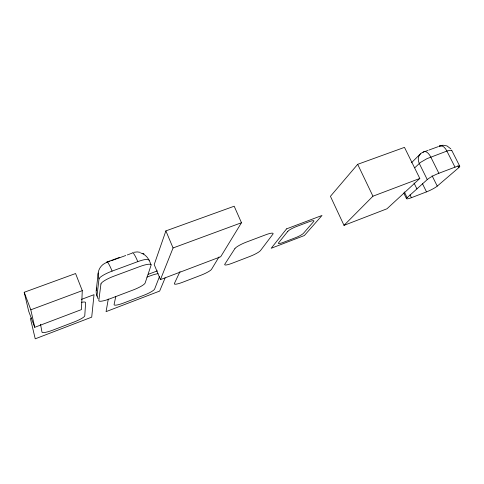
<?xml version="1.0" encoding="UTF-8"?>
<svg xmlns="http://www.w3.org/2000/svg" width="484" height="484" viewBox="0 0 484 484"><rect width="100%" height="100%" fill="white"/><g stroke="black" fill="none" stroke-linecap="round" stroke-linejoin="round"><path stroke-width="0.73" d="M82.28 290.642L81.445 309.591L34.739 327.311L28.719 311.339L24.2 292.282L75.571 273.533L82.28 290.642L30.813 309.808L34.739 327.311M451.735 150.445L451.639 150.76M96.255 290.394L98.198 272.964M97.544 296.619A12.409 2.353 -21.9 0 1 96.981 295.984L98.984 278.99A13.383 12.808 -1.7 0 1 106.746 262.437L109.941 261.269M108.301 299.015L106.075 311.635L159.647 291.078L165.141 277.907M115.755 296.632L114.079 304.581A11.205 1.954 -22.2 0 0 123.892 302.917L143.597 295.373A11.065 1.936 -22.5 0 0 154.608 289.093L159.484 276.564M165.891 230.892L154.208 264.573L160.434 279.619L220.698 256.75L241.474 222.731L234.189 206.22L165.891 230.892L173.066 247.965L160.434 279.619M180.024 271.542L174.367 283.539A10.103 1.742 -23 0 0 182.474 282.317L201.102 275.166A10.007 1.724 -23.2 0 0 211.556 269.292L219.01 256.956M357.682 164.324L330.433 196.316L344.009 225.362L386.97 208.786L419.822 178.469L404.479 147.366L357.682 164.324L372.94 196.202L344.009 225.362M411.412 162.805L420.421 153.864M414.782 167.767L420.414 162.467L426.936 158.673L447.591 150.808L451.608 150.173M404.34 191.936L407.147 197.69L427.257 179.582A9.632 1.537 -26 0 1 438.873 173.272L455.008 167.155A9.601 1.506 -26.1 0 1 458.868 167.573L457.864 165.582M407.147 197.69A9.039 1.373 -25.6 0 0 411.4 197.696L426.507 191.876A9.008 1.349 -25.8 0 0 437.246 186.122L458.868 167.573M372.94 196.202L419.822 178.469M146.912 277.114L150.385 275.807A11.822 2.22 -22.5 0 1 158.038 273.69M31.847 318.03L30.431 318.563L35.235 338.824L91.712 317.147L94.017 294.677L81.3 299.457M148.207 274.325L157.373 270.883M173.066 247.965L241.474 222.731M98.984 278.99A13.419 2.771 -21.8 0 1 112.088 271.119L137.783 261.632A13.219 2.735 -22.2 0 1 149.066 260.446A13.171 12.638 6 0 0 140.826 253.005M427.257 179.582L419.259 163.429A9.45 8.168 43.2 0 1 423.028 152.224L424.032 151.855M425.037 151.486L428.044 150.379M429.042 150.01L438.014 146.719M111.532 260.688L112.59 260.301M113.123 260.108L116.299 258.952M116.825 258.758L117.884 258.371M118.411 258.178L120.522 257.409M121.048 257.216L125.779 255.492M127.352 254.917L128.399 254.53M128.925 254.342L129.972 253.961M130.492 253.767L132.059 253.192A13.044 2.027 69.7 0 1 137.783 261.632M106.982 261.989L119.832 257.313M133.699 252.315L137.214 251.916L140.239 252.321M442.836 145.188L447.022 145.932L450.773 148.812M142.919 253.326L144.032 253.973M451.675 150.24L459.746 166.212M455.008 167.155L446.895 151.056A9.353 4.81 69.6 0 0 439.006 146.35A9.426 8.754 29.6 0 1 442.34 145.66M438.873 173.272L430.772 157.034A9.42 4.671 69.6 0 0 423.028 152.224M432.091 175.746L437.246 186.122M422.338 183.43L426.507 191.876M414.014 183.006L416.912 188.899M410.009 194.852L411.4 197.696M403.723 192.971L406.512 198.7M149.332 260.586L151.056 264.754M97.369 297.031L98.022 298.682M24.2 292.282L30.813 309.808M40.529 324.286L41.993 332.139A11.743 2.027 -21.4 0 0 53.24 329.985L74.022 322.023A11.574 2.009 -21.6 0 0 84.773 315.786L85.608 302.694A12.39 2.311 -21.5 0 0 81.566 302.3M439.006 146.35A9.39 8.053 43.6 0 1 442.14 145.884M106.746 262.437A13.171 1.652 69.7 0 1 112.088 271.119M96.981 295.984A12.36 11.888 -6 0 1 96.806 288.01M100.95 283.939L98.797 300.57A12.427 2.293 -22 0 0 109.904 298.797L133.058 290.019A12.251 2.263 -22.3 0 0 145.121 283.037L151.062 265.274A13.231 2.662 -22.3 0 0 139.803 266.557L114.091 276.104A13.437 2.698 -21.9 0 0 100.956 283.939M234.922 248.576L224.794 264.222A9.849 1.682 -23.6 0 0 232.03 263.296L249.944 256.423A9.771 1.664 -23.8 0 0 260.531 250.531L272.861 234.226A10.406 1.888 -24 0 0 265.758 234.77L246.362 242.097A10.497 1.918 -23.8 0 0 234.922 248.576M286.546 228.878L271.197 248.268L304.351 235.539L322.011 215.465L286.546 228.878M287.823 231.334L278.572 242.841A7.175 1.21 -24.2 0 0 283.315 242.387L295.458 237.729A7.139 1.198 -24.4 0 0 303.444 233.324L313.705 221.515A7.46 1.307 -24.6 0 0 309.076 221.763L296.25 226.621A7.496 1.325 -24.4 0 0 287.823 231.334"/></g></svg>
